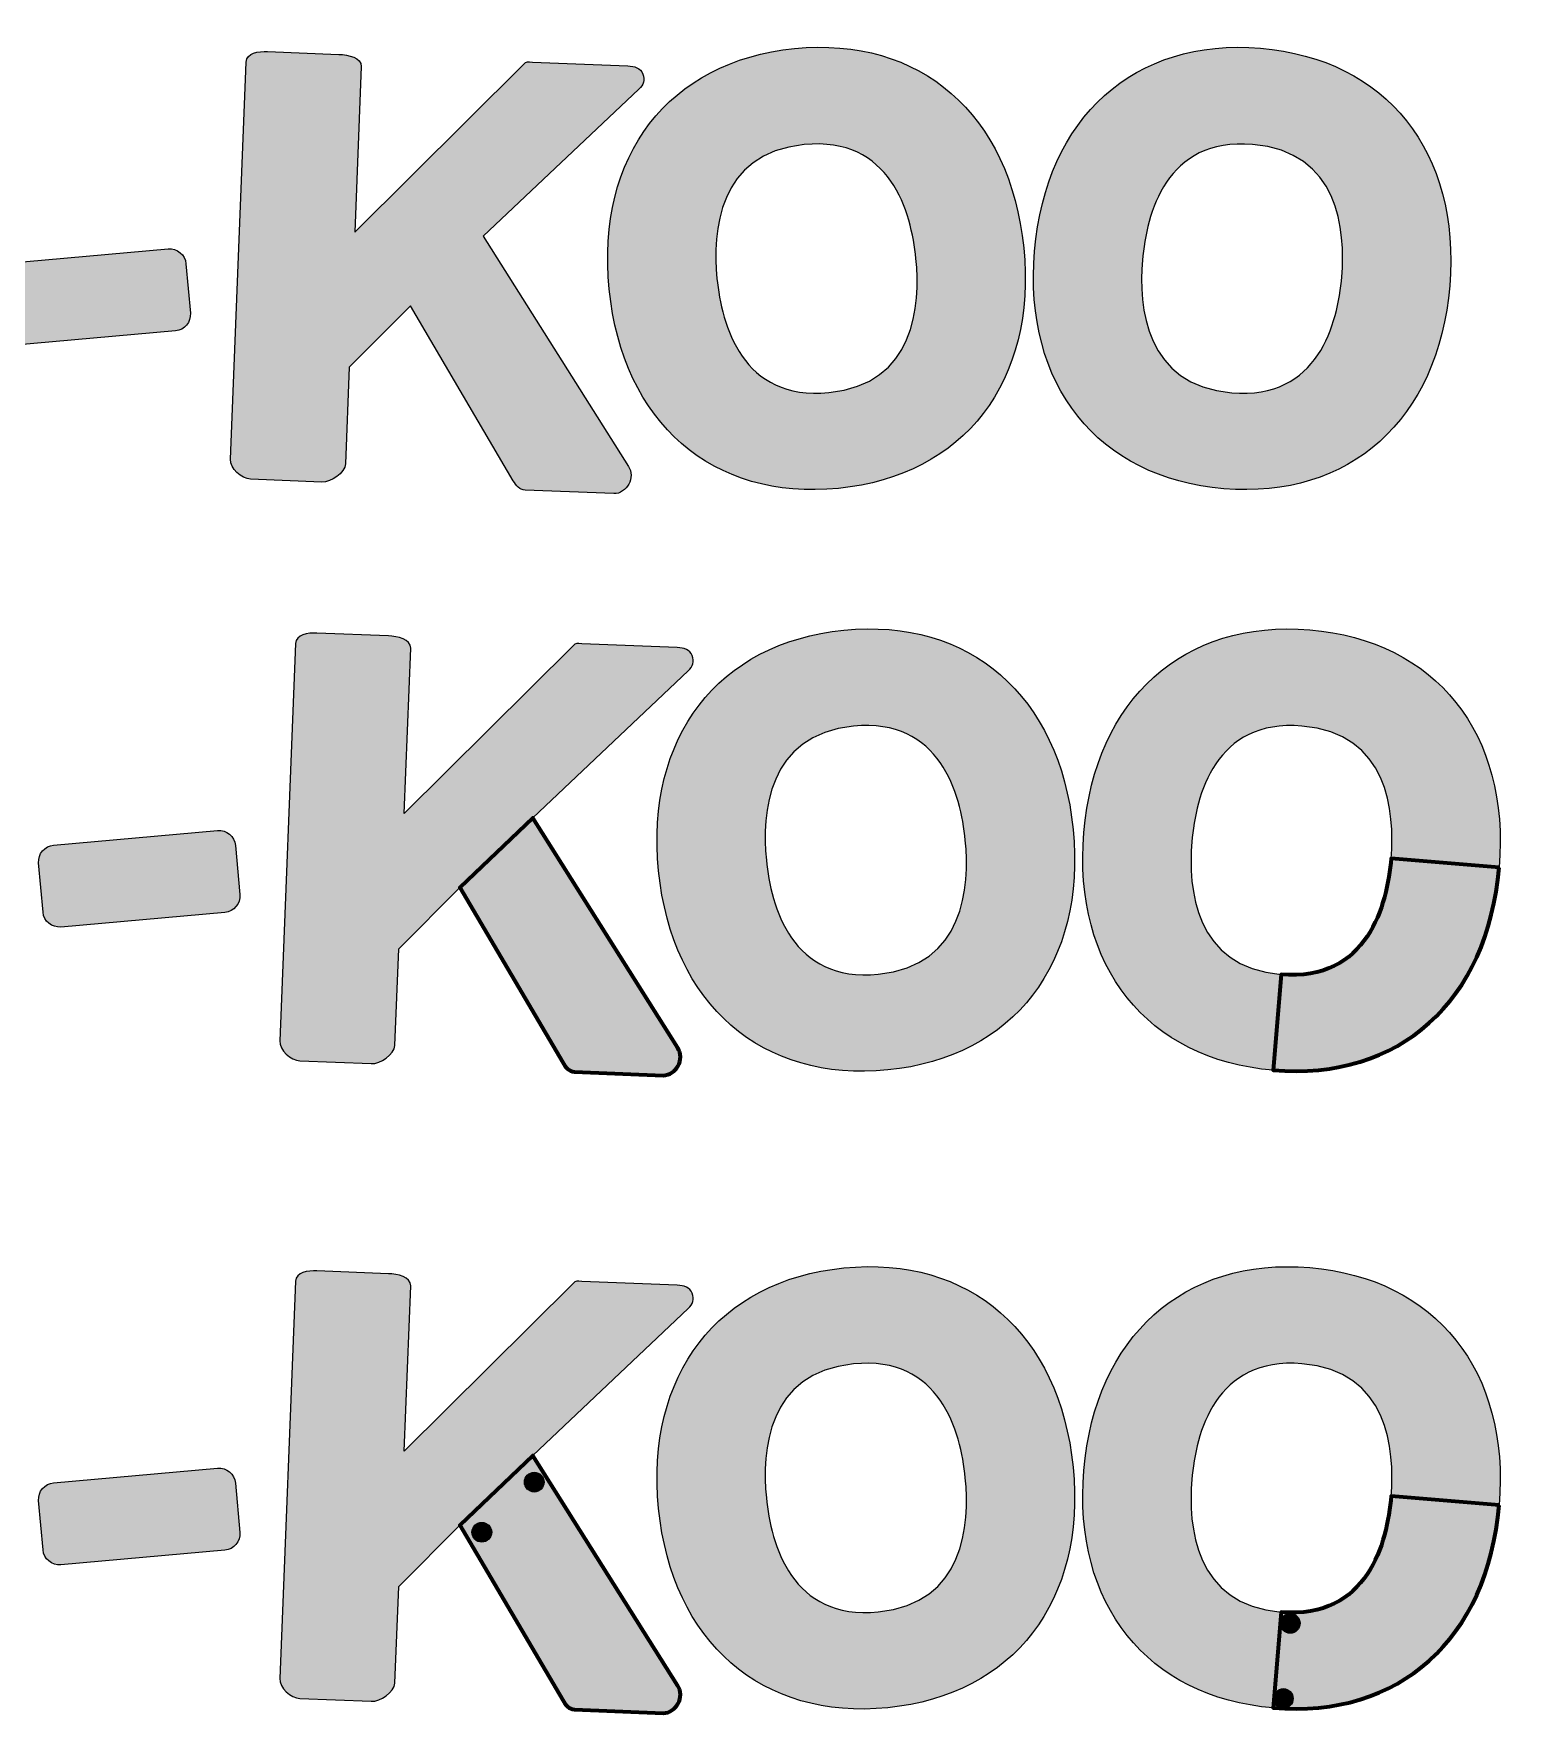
# Model space of a CAD drawing. Header units: inches. Extents: x -593 to 1685, y -710 to 625.
# Drawn here: x 370.1 to 598.8, y 15.1 to 276.4 of the extents above; entities that cross this region are included whole.
import ezdxf

# ---------------------------------------------------------------- set-up
doc = ezdxf.new("R2010")
doc.units = ezdxf.units.IN
doc.header["$MEASUREMENT"] = 0
doc.layers.add('Layer 1', color=7, linetype='Continuous')

# ---------------------------------------------------------------- blocks, each defined once
blk = doc.blocks.new('block 6')
at = {"layer": 'Layer 1', "true_color": 0xffffff}
h = blk.add_hatch(color=7, dxfattribs=at)
h.dxf.hatch_style = 2
edge = h.paths.add_edge_path()
edge.add_spline(control_points=[(331.38, 273.98), (311.93, 276.37), (297.72, 264.58), (295.18, 243.94), (292.65, 223.3), (303.58, 208.42), (323.04, 206.03), (342.49, 203.64), (356.7, 215.43), (359.23, 236.07), (361.77, 256.71), (350.84, 271.59), (331.38, 273.98)], knot_values=[0, 0, 0, 0, 1, 1, 1, 2, 2, 2, 3, 3, 3, 4, 4, 4, 4], degree=3, periodic=1)
edge = h.paths.add_edge_path()
edge.add_spline(control_points=[(324.85, 220.83), (311.47, 222.47), (310.95, 234.73), (311.83, 241.9), (312.71, 249.04), (316.18, 260.78), (329.56, 259.14), (342.94, 257.5), (343.46, 245.26), (342.58, 238.12), (341.7, 230.96), (338.23, 219.18), (324.85, 220.83)], knot_values=[0, 0, 0, 0, 1, 1, 1, 2, 2, 2, 3, 3, 3, 4, 4, 4, 4], degree=3, periodic=1)
h = blk.add_hatch(color=7, dxfattribs=at)
h.dxf.hatch_style = 2
edge = h.paths.add_edge_path()
edge.add_spline(control_points=[(487.93, 274.07), (468.43, 272.12), (457.16, 257.49), (459.23, 236.8), (461.3, 216.11), (475.24, 204), (494.74, 205.95), (514.24, 207.9), (525.51, 222.52), (523.44, 243.22), (521.37, 263.9), (507.44, 276.02), (487.93, 274.07)], knot_values=[0, 0, 0, 0, 1, 1, 1, 2, 2, 2, 3, 3, 3, 4, 4, 4, 4], degree=3, periodic=1)
edge = h.paths.add_edge_path()
edge.add_spline(control_points=[(493.26, 220.78), (479.85, 219.44), (476.64, 231.29), (475.92, 238.46), (475.21, 245.63), (476.01, 257.85), (489.42, 259.19), (502.83, 260.53), (506.03, 248.71), (506.75, 241.55), (507.46, 234.37), (506.67, 222.12), (493.26, 220.78)], knot_values=[0, 0, 0, 0, 1, 1, 1, 2, 2, 2, 3, 3, 3, 4, 4, 4, 4], degree=3, periodic=1)
h = blk.add_hatch(color=7, dxfattribs=at)
h.dxf.hatch_style = 2
edge = h.paths.add_edge_path()
edge.add_spline(control_points=[(560.13, 274.12), (540.6, 275.75), (526.86, 263.42), (525.13, 242.69), (523.39, 221.97), (534.9, 207.53), (554.43, 205.9), (573.96, 204.26), (587.7, 216.6), (589.44, 237.32), (591.17, 258.04), (579.67, 272.48), (560.13, 274.12)], knot_values=[0, 0, 0, 0, 1, 1, 1, 2, 2, 2, 3, 3, 3, 4, 4, 4, 4], degree=3, periodic=1)
edge = h.paths.add_edge_path()
edge.add_spline(control_points=[(555.67, 220.75), (542.24, 221.87), (541.24, 234.11), (541.85, 241.3), (542.45, 248.47), (545.46, 260.34), (558.89, 259.22), (572.32, 258.1), (573.32, 245.89), (572.72, 238.72), (572.12, 231.52), (569.1, 219.63), (555.67, 220.75)], knot_values=[0, 0, 0, 0, 1, 1, 1, 2, 2, 2, 3, 3, 3, 4, 4, 4, 4], degree=3, periodic=1)
h = blk.add_hatch(color=7, dxfattribs=at)
h.dxf.hatch_style = 2
edge = h.paths.add_edge_path()
edge.add_spline(control_points=[(209.21, 245.48), (209.21, 245.48), (231.55, 269.98), (231.55, 269.98), (232.24, 270.74), (232.42, 271.44), (231.99, 272.37), (231.56, 273.3), (230.63, 273.49), (229.6, 273.46), (229.6, 273.46), (214.79, 272.95), (214.79, 272.95), (214.09, 272.93), (212.93, 272.99), (212.46, 272.46), (212.46, 272.46), (187.35, 244.59), (187.35, 244.59), (187.35, 244.59), (186.47, 270.22), (186.47, 270.22), (186.43, 271.63), (186.24, 271.98), (184.84, 271.93), (184.84, 271.93), (173.77, 271.56), (173.77, 271.56), (172.37, 271.51), (171.14, 271.11), (171.19, 269.7), (171.19, 269.7), (173.28, 208.17), (173.28, 208.17), (173.33, 206.76), (174.62, 205.25), (176.03, 205.3), (176.03, 205.3), (187.09, 205.68), (187.09, 205.68), (188.5, 205.73), (188.62, 207.28), (188.57, 208.69), (188.57, 208.69), (188.06, 223.64), (188.06, 223.64), (188.06, 223.64), (197.78, 233.89), (197.78, 233.89), (197.78, 233.89), (216.16, 208.03), (216.16, 208.03), (216.66, 207.32), (217.72, 206.72), (218.58, 206.75), (218.58, 206.75), (232.34, 207.22), (232.34, 207.22), (233.29, 207.25), (234.13, 208.01), (234.54, 208.86), (234.95, 209.72), (234.85, 210.83), (234.29, 211.59), (234.29, 211.59), (209.21, 245.48), (209.21, 245.48)], knot_values=[0, 0, 0, 0, 1, 1, 1, 2, 2, 2, 3, 3, 3, 4, 4, 4, 5, 5, 5, 6, 6, 6, 7, 7, 7, 8, 8, 8, 9, 9, 9, 10, 10, 10, 11, 11, 11, 12, 12, 12, 13, 13, 13, 14, 14, 14, 15, 15, 15, 16, 16, 16, 17, 17, 17, 18, 18, 18, 19, 19, 19, 20, 20, 20, 21, 21, 21, 22, 22, 22, 22], degree=3, periodic=1)
h = blk.add_hatch(color=7, dxfattribs=at)
h.dxf.hatch_style = 2
edge = h.paths.add_edge_path()
edge.add_spline(control_points=[(261.26, 274.24), (241.66, 274.24), (228.99, 260.8), (228.99, 240.01), (228.99, 219.21), (241.66, 205.78), (261.26, 205.78), (280.86, 205.78), (293.53, 219.21), (293.53, 240.01), (293.53, 260.8), (280.86, 274.24), (261.26, 274.24)], knot_values=[0, 0, 0, 0, 1, 1, 1, 2, 2, 2, 3, 3, 3, 4, 4, 4, 4], degree=3, periodic=1)
edge = h.paths.add_edge_path()
edge.add_spline(control_points=[(261.26, 220.68), (247.78, 220.68), (245.77, 232.79), (245.77, 240.01), (245.77, 247.21), (247.78, 259.29), (261.26, 259.29), (274.74, 259.29), (276.75, 247.21), (276.75, 240.01), (276.75, 232.79), (274.74, 220.68), (261.26, 220.68)], knot_values=[0, 0, 0, 0, 1, 1, 1, 2, 2, 2, 3, 3, 3, 4, 4, 4, 4], degree=3, periodic=1)
h = blk.add_hatch(color=7, dxfattribs=at)
h.dxf.hatch_style = 2
edge = h.paths.add_edge_path()
edge.add_spline(control_points=[(439.72, 244.99), (439.72, 244.99), (463.8, 267.77), (463.8, 267.77), (464.55, 268.48), (464.78, 269.17), (464.42, 270.13), (464.06, 271.09), (463.15, 271.34), (462.12, 271.39), (462.12, 271.39), (447.32, 271.98), (447.32, 271.98), (446.61, 272.01), (446.43, 272.11), (445.93, 271.62), (445.93, 271.62), (419.8, 245.65), (419.8, 245.65), (419.8, 245.65), (420.82, 271.27), (420.82, 271.27), (420.88, 272.68), (418.77, 273.12), (417.36, 273.17), (417.36, 273.17), (406.3, 273.61), (406.3, 273.61), (404.9, 273.67), (403.04, 273.39), (402.99, 271.98), (402.99, 271.98), (400.53, 210.46), (400.53, 210.46), (400.47, 209.05), (402.25, 207.43), (403.66, 207.38), (403.66, 207.38), (414.72, 206.93), (414.72, 206.93), (416.13, 206.88), (418.31, 208.34), (418.36, 209.75), (418.36, 209.75), (418.96, 224.7), (418.96, 224.7), (418.96, 224.7), (428.43, 234.24), (428.43, 234.24), (428.43, 234.24), (444.36, 207.11), (444.36, 207.11), (444.81, 206.37), (445.34, 205.71), (446.19, 205.68), (446.19, 205.68), (459.95, 205.13), (459.95, 205.13), (460.9, 205.09), (461.8, 205.78), (462.27, 206.61), (462.75, 207.43), (462.73, 208.55), (462.22, 209.34), (462.22, 209.34), (439.72, 244.99), (439.72, 244.99)], knot_values=[0, 0, 0, 0, 1, 1, 1, 2, 2, 2, 3, 3, 3, 4, 4, 4, 5, 5, 5, 6, 6, 6, 7, 7, 7, 8, 8, 8, 9, 9, 9, 10, 10, 10, 11, 11, 11, 12, 12, 12, 13, 13, 13, 14, 14, 14, 15, 15, 15, 16, 16, 16, 17, 17, 17, 18, 18, 18, 19, 19, 19, 20, 20, 20, 21, 21, 21, 22, 22, 22, 22], degree=3, periodic=1)
h = blk.add_hatch(color=7, dxfattribs=at)
h.dxf.hatch_style = 2
edge = h.paths.add_edge_path()
edge.add_spline(control_points=[(393.66, 240.73), (393.54, 242.13), (392.3, 243.16), (390.9, 243.04), (390.9, 243.04), (365.5, 240.78), (365.5, 240.78), (364.1, 240.66), (363.06, 239.42), (363.19, 238.02), (363.19, 238.02), (363.86, 230.4), (363.86, 230.4), (363.99, 228.99), (365.23, 227.96), (366.63, 228.08), (366.63, 228.08), (392.02, 230.34), (392.02, 230.34), (393.43, 230.46), (394.46, 231.7), (394.34, 233.11), (394.34, 233.11), (393.66, 240.73), (393.66, 240.73)], knot_values=[0, 0, 0, 0, 1, 1, 1, 2, 2, 2, 3, 3, 3, 4, 4, 4, 5, 5, 5, 6, 6, 6, 7, 7, 7, 8, 8, 8, 8], degree=3, periodic=1)
at = {"layer": 'Layer 1', "lineweight": 0}
for points, knots in [([(331.38, 273.98), (311.93, 276.37), (297.72, 264.58), (295.18, 243.94), (292.65, 223.3), (303.58, 208.42), (323.04, 206.03), (342.49, 203.64), (356.7, 215.43), (359.23, 236.07), (361.77, 256.71), (350.84, 271.59), (331.38, 273.98)], [0, 0, 0, 0, 1, 1, 1, 2, 2, 2, 3, 3, 3, 4, 4, 4, 4]), ([(487.93, 274.07), (468.43, 272.12), (457.16, 257.49), (459.23, 236.8), (461.3, 216.11), (475.24, 204), (494.74, 205.95), (514.24, 207.9), (525.51, 222.52), (523.44, 243.22), (521.37, 263.9), (507.44, 276.02), (487.93, 274.07)], [0, 0, 0, 0, 1, 1, 1, 2, 2, 2, 3, 3, 3, 4, 4, 4, 4]), ([(560.13, 274.12), (540.6, 275.75), (526.86, 263.42), (525.13, 242.69), (523.39, 221.97), (534.9, 207.53), (554.43, 205.9), (573.96, 204.26), (587.7, 216.6), (589.44, 237.32), (591.17, 258.04), (579.67, 272.48), (560.13, 274.12)], [0, 0, 0, 0, 1, 1, 1, 2, 2, 2, 3, 3, 3, 4, 4, 4, 4]), ([(209.21, 245.48), (209.21, 245.48), (231.55, 269.98), (231.55, 269.98), (232.24, 270.74), (232.42, 271.44), (231.99, 272.37), (231.56, 273.3), (230.63, 273.49), (229.6, 273.46), (229.6, 273.46), (214.79, 272.95), (214.79, 272.95), (214.09, 272.93), (212.93, 272.99), (212.46, 272.46), (212.46, 272.46), (187.35, 244.59), (187.35, 244.59), (187.35, 244.59), (186.47, 270.22), (186.47, 270.22), (186.43, 271.63), (186.24, 271.98), (184.84, 271.93), (184.84, 271.93), (173.77, 271.56), (173.77, 271.56), (172.37, 271.51), (171.14, 271.11), (171.19, 269.7), (171.19, 269.7), (173.28, 208.17), (173.28, 208.17), (173.33, 206.76), (174.62, 205.25), (176.03, 205.3), (176.03, 205.3), (187.09, 205.68), (187.09, 205.68), (188.5, 205.73), (188.62, 207.28), (188.57, 208.69), (188.57, 208.69), (188.06, 223.64), (188.06, 223.64), (188.06, 223.64), (197.78, 233.89), (197.78, 233.89), (197.78, 233.89), (216.16, 208.03), (216.16, 208.03), (216.66, 207.32), (217.72, 206.72), (218.58, 206.75), (218.58, 206.75), (232.34, 207.22), (232.34, 207.22), (233.29, 207.25), (234.13, 208.01), (234.54, 208.86), (234.95, 209.72), (234.85, 210.83), (234.29, 211.59), (234.29, 211.59), (209.21, 245.48), (209.21, 245.48)], [0, 0, 0, 0, 1, 1, 1, 2, 2, 2, 3, 3, 3, 4, 4, 4, 5, 5, 5, 6, 6, 6, 7, 7, 7, 8, 8, 8, 9, 9, 9, 10, 10, 10, 11, 11, 11, 12, 12, 12, 13, 13, 13, 14, 14, 14, 15, 15, 15, 16, 16, 16, 17, 17, 17, 18, 18, 18, 19, 19, 19, 20, 20, 20, 21, 21, 21, 22, 22, 22, 22]), ([(261.26, 274.24), (241.66, 274.24), (228.99, 260.8), (228.99, 240.01), (228.99, 219.21), (241.66, 205.78), (261.26, 205.78), (280.86, 205.78), (293.53, 219.21), (293.53, 240.01), (293.53, 260.8), (280.86, 274.24), (261.26, 274.24)], [0, 0, 0, 0, 1, 1, 1, 2, 2, 2, 3, 3, 3, 4, 4, 4, 4]), ([(439.72, 244.99), (439.72, 244.99), (463.8, 267.77), (463.8, 267.77), (464.55, 268.48), (464.78, 269.17), (464.42, 270.13), (464.06, 271.09), (463.15, 271.34), (462.12, 271.39), (462.12, 271.39), (447.32, 271.98), (447.32, 271.98), (446.61, 272.01), (446.43, 272.11), (445.93, 271.62), (445.93, 271.62), (419.8, 245.65), (419.8, 245.65), (419.8, 245.65), (420.82, 271.27), (420.82, 271.27), (420.88, 272.68), (418.77, 273.12), (417.36, 273.17), (417.36, 273.17), (406.3, 273.61), (406.3, 273.61), (404.9, 273.67), (403.04, 273.39), (402.99, 271.98), (402.99, 271.98), (400.53, 210.46), (400.53, 210.46), (400.47, 209.05), (402.25, 207.43), (403.66, 207.38), (403.66, 207.38), (414.72, 206.93), (414.72, 206.93), (416.13, 206.88), (418.31, 208.34), (418.36, 209.75), (418.36, 209.75), (418.96, 224.7), (418.96, 224.7), (418.96, 224.7), (428.43, 234.24), (428.43, 234.24), (428.43, 234.24), (444.36, 207.11), (444.36, 207.11), (444.81, 206.37), (445.34, 205.71), (446.19, 205.68), (446.19, 205.68), (459.95, 205.13), (459.95, 205.13), (460.9, 205.09), (461.8, 205.78), (462.27, 206.61), (462.75, 207.43), (462.73, 208.55), (462.22, 209.34), (462.22, 209.34), (439.72, 244.99), (439.72, 244.99)], [0, 0, 0, 0, 1, 1, 1, 2, 2, 2, 3, 3, 3, 4, 4, 4, 5, 5, 5, 6, 6, 6, 7, 7, 7, 8, 8, 8, 9, 9, 9, 10, 10, 10, 11, 11, 11, 12, 12, 12, 13, 13, 13, 14, 14, 14, 15, 15, 15, 16, 16, 16, 17, 17, 17, 18, 18, 18, 19, 19, 19, 20, 20, 20, 21, 21, 21, 22, 22, 22, 22]), ([(261.26, 220.68), (247.78, 220.68), (245.77, 232.79), (245.77, 240.01), (245.77, 247.21), (247.78, 259.29), (261.26, 259.29), (274.74, 259.29), (276.75, 247.21), (276.75, 240.01), (276.75, 232.79), (274.74, 220.68), (261.26, 220.68)], [0, 0, 0, 0, 1, 1, 1, 2, 2, 2, 3, 3, 3, 4, 4, 4, 4]), ([(324.85, 220.83), (311.47, 222.47), (310.95, 234.73), (311.83, 241.9), (312.71, 249.04), (316.18, 260.78), (329.56, 259.14), (342.94, 257.5), (343.46, 245.26), (342.58, 238.12), (341.7, 230.96), (338.23, 219.18), (324.85, 220.83)], [0, 0, 0, 0, 1, 1, 1, 2, 2, 2, 3, 3, 3, 4, 4, 4, 4]), ([(493.26, 220.78), (479.85, 219.44), (476.64, 231.29), (475.92, 238.46), (475.21, 245.63), (476.01, 257.85), (489.42, 259.19), (502.83, 260.53), (506.03, 248.71), (506.75, 241.55), (507.46, 234.37), (506.67, 222.12), (493.26, 220.78)], [0, 0, 0, 0, 1, 1, 1, 2, 2, 2, 3, 3, 3, 4, 4, 4, 4]), ([(555.67, 220.75), (542.24, 221.87), (541.24, 234.11), (541.85, 241.3), (542.45, 248.47), (545.46, 260.34), (558.89, 259.22), (572.32, 258.1), (573.32, 245.89), (572.72, 238.72), (572.12, 231.52), (569.1, 219.63), (555.67, 220.75)], [0, 0, 0, 0, 1, 1, 1, 2, 2, 2, 3, 3, 3, 4, 4, 4, 4]), ([(393.66, 240.73), (393.54, 242.13), (392.3, 243.16), (390.9, 243.04), (390.9, 243.04), (365.5, 240.78), (365.5, 240.78), (364.1, 240.66), (363.06, 239.42), (363.19, 238.02), (363.19, 238.02), (363.86, 230.4), (363.86, 230.4), (363.99, 228.99), (365.23, 227.96), (366.63, 228.08), (366.63, 228.08), (392.02, 230.34), (392.02, 230.34), (393.43, 230.46), (394.46, 231.7), (394.34, 233.11), (394.34, 233.11), (393.66, 240.73), (393.66, 240.73)], [0, 0, 0, 0, 1, 1, 1, 2, 2, 2, 3, 3, 3, 4, 4, 4, 5, 5, 5, 6, 6, 6, 7, 7, 7, 8, 8, 8, 8])]:
    blk.add_open_spline(points, degree=3, knots=knots, dxfattribs=at)

msp = doc.modelspace()

# ---------------------------------------------------------------- hatches: boundary and pattern name
at = {"layer": 'Layer 1', "true_color": 0xffffff}
h = msp.add_hatch(color=7, dxfattribs=at)
h.dxf.hatch_style = 2
edge = h.paths.add_edge_path()
edge.add_spline(control_points=[(495.58, 183.98), (476.08, 182.03), (464.81, 167.4), (466.88, 146.71), (468.95, 126.02), (482.88, 113.91), (502.39, 115.86), (521.89, 117.81), (533.16, 132.44), (531.09, 153.13), (529.02, 173.82), (515.08, 185.93), (495.58, 183.98)], knot_values=[0, 0, 0, 0, 1, 1, 1, 2, 2, 2, 3, 3, 3, 4, 4, 4, 4], degree=3, periodic=1)
edge = h.paths.add_edge_path()
edge.add_spline(control_points=[(500.91, 130.69), (487.5, 129.35), (484.29, 141.2), (483.57, 148.38), (482.85, 155.55), (483.66, 167.76), (497.07, 169.11), (510.48, 170.45), (513.68, 158.63), (514.4, 151.46), (515.11, 144.28), (514.32, 132.03), (500.91, 130.69)], knot_values=[0, 0, 0, 0, 1, 1, 1, 2, 2, 2, 3, 3, 3, 4, 4, 4, 4], degree=3, periodic=1)
h = msp.add_hatch(color=7, dxfattribs=at)
h.dxf.hatch_style = 2
edge = h.paths.add_edge_path()
edge.add_spline(control_points=[(567.77, 184.03), (548.24, 185.66), (534.5, 173.32), (532.77, 152.62), (531.03, 131.89), (542.56, 117.46), (562.09, 115.82), (562.09, 115.82), (563.31, 130.66), (563.31, 130.66), (549.9, 131.79), (548.9, 144.02), (549.49, 151.21), (550.1, 158.38), (553.11, 170.26), (566.55, 169.14), (579.96, 168.02), (580.95, 155.8), (580.37, 148.64), (580.37, 148.64), (597.09, 147.24), (597.09, 147.24), (598.83, 167.97), (587.3, 182.4), (567.77, 184.03)], knot_values=[0, 0, 0, 0, 1, 1, 1, 2, 2, 2, 3, 3, 3, 4, 4, 4, 5, 5, 5, 6, 6, 6, 7, 7, 7, 8, 8, 8, 8], degree=3, periodic=1)
h = msp.add_hatch(color=7, dxfattribs=at)
h.dxf.hatch_style = 2
edge = h.paths.add_edge_path()
edge.add_spline(control_points=[(471.44, 177.68), (471.44, 177.68), (447.37, 154.91), (447.37, 154.91), (447.37, 154.91), (436.08, 144.15), (436.08, 144.15), (436.08, 144.15), (426.62, 134.62), (426.62, 134.62), (426.62, 134.62), (426.01, 119.67), (426.01, 119.67), (425.96, 118.25), (423.77, 116.79), (422.36, 116.84), (422.36, 116.84), (411.3, 117.3), (411.3, 117.3), (409.89, 117.35), (408.11, 118.96), (408.19, 120.39), (408.19, 120.39), (410.63, 181.91), (410.63, 181.91), (410.68, 183.31), (412.55, 183.6), (413.95, 183.52), (413.95, 183.52), (425.01, 183.09), (425.01, 183.09), (426.42, 183.03), (428.53, 182.6), (428.48, 181.2), (428.48, 181.2), (427.44, 155.57), (427.44, 155.57), (427.44, 155.57), (453.57, 181.53), (453.57, 181.53), (454.08, 182.04), (454.26, 181.91), (454.97, 181.89), (454.97, 181.89), (469.76, 181.3), (469.76, 181.3), (470.81, 181.25), (471.72, 181), (472.08, 180.05), (472.44, 179.08), (472.21, 178.39), (471.44, 177.68)], knot_values=[0, 0, 0, 0, 1, 1, 1, 2, 2, 2, 3, 3, 3, 4, 4, 4, 5, 5, 5, 6, 6, 6, 7, 7, 7, 8, 8, 8, 9, 9, 9, 10, 10, 10, 11, 11, 11, 12, 12, 12, 13, 13, 13, 14, 14, 14, 15, 15, 15, 16, 16, 16, 17, 17, 17, 17], degree=3, periodic=1)
at = {"layer": 'Layer 1', "true_color": 0x4d4d4d}
h = msp.add_hatch(color=251, dxfattribs=at)
h.dxf.hatch_style = 2
edge = h.paths.add_edge_path()
edge.add_spline(control_points=[(469.91, 116.51), (469.46, 115.7), (468.54, 115.01), (467.59, 115.03), (467.59, 115.03), (453.85, 115.59), (453.85, 115.59), (452.98, 115.62), (452.45, 116.28), (452.02, 117.02), (452.02, 117.02), (436.08, 144.15), (436.08, 144.15), (436.08, 144.15), (447.37, 154.91), (447.37, 154.91), (447.37, 154.91), (469.86, 119.27), (469.86, 119.27), (470.37, 118.45), (470.4, 117.33), (469.91, 116.51)], knot_values=[0, 0, 0, 0, 1, 1, 1, 2, 2, 2, 3, 3, 3, 4, 4, 4, 5, 5, 5, 6, 6, 6, 7, 7, 7, 7], degree=3, periodic=1)
at = {"layer": 'Layer 1', "true_color": 0xffffff}
h = msp.add_hatch(color=7, dxfattribs=at)
h.dxf.hatch_style = 2
edge = h.paths.add_edge_path()
edge.add_spline(control_points=[(401.31, 150.64), (401.19, 152.05), (399.95, 153.08), (398.55, 152.95), (398.55, 152.95), (373.15, 150.7), (373.15, 150.7), (371.75, 150.57), (370.71, 149.34), (370.83, 147.93), (370.83, 147.93), (371.51, 140.31), (371.51, 140.31), (371.64, 138.91), (372.88, 137.88), (374.28, 138), (374.28, 138), (399.67, 140.26), (399.67, 140.26), (401.08, 140.38), (402.11, 141.62), (401.99, 143.02), (401.99, 143.02), (401.31, 150.64), (401.31, 150.64)], knot_values=[0, 0, 0, 0, 1, 1, 1, 2, 2, 2, 3, 3, 3, 4, 4, 4, 5, 5, 5, 6, 6, 6, 7, 7, 7, 8, 8, 8, 8], degree=3, periodic=1)
at = {"layer": 'Layer 1', "true_color": 0x4d4d4d}
h = msp.add_hatch(color=251, dxfattribs=at)
h.dxf.hatch_style = 2
edge = h.paths.add_edge_path()
edge.add_spline(control_points=[(597.09, 147.24), (595.36, 126.51), (581.62, 114.17), (562.09, 115.82), (562.09, 115.82), (563.31, 130.66), (563.31, 130.66), (576.75, 129.54), (579.76, 141.45), (580.37, 148.64), (580.37, 148.64), (597.09, 147.24), (597.09, 147.24)], knot_values=[0, 0, 0, 0, 1, 1, 1, 2, 2, 2, 3, 3, 3, 4, 4, 4, 4], degree=3, periodic=1)
at = {"layer": 'Layer 1', "true_color": 0xffffff}
h = msp.add_hatch(color=7, dxfattribs=at)
h.dxf.hatch_style = 2
edge = h.paths.add_edge_path()
edge.add_spline(control_points=[(495.58, 85.2), (476.08, 83.25), (464.81, 68.63), (466.88, 47.93), (468.95, 27.25), (482.88, 15.13), (502.39, 17.08), (521.89, 19.03), (533.16, 33.66), (531.09, 54.35), (529.02, 75.04), (515.08, 87.15), (495.58, 85.2)], knot_values=[0, 0, 0, 0, 1, 1, 1, 2, 2, 2, 3, 3, 3, 4, 4, 4, 4], degree=3, periodic=1)
edge = h.paths.add_edge_path()
edge.add_spline(control_points=[(500.91, 31.91), (487.5, 30.57), (484.29, 42.42), (483.57, 49.6), (482.85, 56.77), (483.66, 68.99), (497.07, 70.33), (510.48, 71.67), (513.68, 59.85), (514.4, 52.69), (515.11, 45.5), (514.32, 33.26), (500.91, 31.91)], knot_values=[0, 0, 0, 0, 1, 1, 1, 2, 2, 2, 3, 3, 3, 4, 4, 4, 4], degree=3, periodic=1)
h = msp.add_hatch(color=7, dxfattribs=at)
h.dxf.hatch_style = 2
edge = h.paths.add_edge_path()
edge.add_spline(control_points=[(567.77, 85.25), (548.24, 86.88), (534.5, 74.54), (532.77, 53.84), (531.03, 33.11), (542.56, 18.68), (562.09, 17.05), (562.09, 17.05), (563.31, 31.89), (563.31, 31.89), (549.9, 33.01), (548.9, 45.25), (549.49, 52.44), (550.1, 59.6), (553.11, 71.48), (566.55, 70.36), (579.96, 69.24), (580.95, 57.03), (580.37, 49.86), (580.37, 49.86), (597.09, 48.46), (597.09, 48.46), (598.83, 69.19), (587.3, 83.62), (567.77, 85.25)], knot_values=[0, 0, 0, 0, 1, 1, 1, 2, 2, 2, 3, 3, 3, 4, 4, 4, 5, 5, 5, 6, 6, 6, 7, 7, 7, 8, 8, 8, 8], degree=3, periodic=1)
h = msp.add_hatch(color=7, dxfattribs=at)
h.dxf.hatch_style = 2
edge = h.paths.add_edge_path()
edge.add_spline(control_points=[(471.44, 78.9), (471.44, 78.9), (447.37, 56.13), (447.37, 56.13), (447.37, 56.13), (436.08, 45.37), (436.08, 45.37), (436.08, 45.37), (426.62, 35.84), (426.62, 35.84), (426.62, 35.84), (426.01, 20.9), (426.01, 20.9), (425.96, 19.47), (423.77, 18.02), (422.36, 18.07), (422.36, 18.07), (411.3, 18.53), (411.3, 18.53), (409.89, 18.58), (408.11, 20.18), (408.19, 21.61), (408.19, 21.61), (410.63, 83.13), (410.63, 83.13), (410.68, 84.54), (412.55, 84.82), (413.95, 84.74), (413.95, 84.74), (425.01, 84.31), (425.01, 84.31), (426.42, 84.26), (428.53, 83.82), (428.48, 82.42), (428.48, 82.42), (427.44, 56.8), (427.44, 56.8), (427.44, 56.8), (453.57, 82.75), (453.57, 82.75), (454.08, 83.26), (454.26, 83.13), (454.97, 83.11), (454.97, 83.11), (469.76, 82.52), (469.76, 82.52), (470.81, 82.47), (471.72, 82.22), (472.08, 81.27), (472.44, 80.31), (472.21, 79.62), (471.44, 78.9)], knot_values=[0, 0, 0, 0, 1, 1, 1, 2, 2, 2, 3, 3, 3, 4, 4, 4, 5, 5, 5, 6, 6, 6, 7, 7, 7, 8, 8, 8, 9, 9, 9, 10, 10, 10, 11, 11, 11, 12, 12, 12, 13, 13, 13, 14, 14, 14, 15, 15, 15, 16, 16, 16, 17, 17, 17, 17], degree=3, periodic=1)
at = {"layer": 'Layer 1', "true_color": 0x4d4d4d}
h = msp.add_hatch(color=251, dxfattribs=at)
h.dxf.hatch_style = 2
edge = h.paths.add_edge_path()
edge.add_spline(control_points=[(469.91, 17.74), (469.46, 16.92), (468.54, 16.23), (467.59, 16.26), (467.59, 16.26), (453.85, 16.82), (453.85, 16.82), (452.98, 16.84), (452.45, 17.51), (452.02, 18.24), (452.02, 18.24), (436.08, 45.37), (436.08, 45.37), (436.08, 45.37), (447.37, 56.13), (447.37, 56.13), (447.37, 56.13), (469.86, 20.49), (469.86, 20.49), (470.37, 19.67), (470.4, 18.55), (469.91, 17.74)], knot_values=[0, 0, 0, 0, 1, 1, 1, 2, 2, 2, 3, 3, 3, 4, 4, 4, 5, 5, 5, 6, 6, 6, 7, 7, 7, 7], degree=3, periodic=1)
at = {"layer": 'Layer 1', "true_color": 0xffffff}
h = msp.add_hatch(color=7, dxfattribs=at)
h.dxf.hatch_style = 2
edge = h.paths.add_edge_path()
edge.add_spline(control_points=[(401.31, 51.86), (401.19, 53.27), (399.95, 54.3), (398.55, 54.18), (398.55, 54.18), (373.15, 51.92), (373.15, 51.92), (371.75, 51.8), (370.71, 50.56), (370.83, 49.15), (370.83, 49.15), (371.51, 41.54), (371.51, 41.54), (371.64, 40.13), (372.88, 39.1), (374.28, 39.22), (374.28, 39.22), (399.67, 41.48), (399.67, 41.48), (401.08, 41.6), (402.11, 42.84), (401.99, 44.24), (401.99, 44.24), (401.31, 51.86), (401.31, 51.86)], knot_values=[0, 0, 0, 0, 1, 1, 1, 2, 2, 2, 3, 3, 3, 4, 4, 4, 5, 5, 5, 6, 6, 6, 7, 7, 7, 8, 8, 8, 8], degree=3, periodic=1)
h = msp.add_hatch(color=7, dxfattribs=at)
h.dxf.hatch_style = 2
edge = h.paths.add_edge_path()
edge.add_spline(control_points=[(449.13, 52.02), (449.13, 52.86), (448.45, 53.54), (447.6, 53.54), (446.76, 53.54), (446.08, 52.86), (446.08, 52.02), (446.08, 51.18), (446.76, 50.49), (447.6, 50.49), (448.45, 50.49), (449.13, 51.18), (449.13, 52.02)], knot_values=[0, 0, 0, 0, 1, 1, 1, 2, 2, 2, 3, 3, 3, 4, 4, 4, 4], degree=3, periodic=1)
at = {"layer": 'Layer 1', "true_color": 0x4d4d4d}
h = msp.add_hatch(color=251, dxfattribs=at)
h.dxf.hatch_style = 2
edge = h.paths.add_edge_path()
edge.add_spline(control_points=[(597.09, 48.46), (595.36, 27.73), (581.62, 15.39), (562.09, 17.05), (562.09, 17.05), (563.31, 31.89), (563.31, 31.89), (576.75, 30.76), (579.76, 42.67), (580.37, 49.86), (580.37, 49.86), (597.09, 48.46), (597.09, 48.46)], knot_values=[0, 0, 0, 0, 1, 1, 1, 2, 2, 2, 3, 3, 3, 4, 4, 4, 4], degree=3, periodic=1)
at = {"layer": 'Layer 1', "true_color": 0xffffff}
h = msp.add_hatch(color=7, dxfattribs=at)
h.dxf.hatch_style = 2
edge = h.paths.add_edge_path()
edge.add_spline(control_points=[(441.02, 44.26), (441.02, 45.1), (440.33, 45.78), (439.49, 45.78), (438.65, 45.78), (437.97, 45.1), (437.97, 44.26), (437.97, 43.41), (438.65, 42.73), (439.49, 42.73), (440.33, 42.73), (441.02, 43.41), (441.02, 44.26)], knot_values=[0, 0, 0, 0, 1, 1, 1, 2, 2, 2, 3, 3, 3, 4, 4, 4, 4], degree=3, periodic=1)
h = msp.add_hatch(color=7, dxfattribs=at)
h.dxf.hatch_style = 2
edge = h.paths.add_edge_path()
edge.add_spline(control_points=[(566.25, 30.15), (566.25, 30.99), (565.57, 31.67), (564.73, 31.67), (563.88, 31.67), (563.2, 30.99), (563.2, 30.15), (563.2, 29.3), (563.88, 28.62), (564.73, 28.62), (565.57, 28.62), (566.25, 29.3), (566.25, 30.15)], knot_values=[0, 0, 0, 0, 1, 1, 1, 2, 2, 2, 3, 3, 3, 4, 4, 4, 4], degree=3, periodic=1)
h = msp.add_hatch(color=7, dxfattribs=at)
h.dxf.hatch_style = 2
edge = h.paths.add_edge_path()
edge.add_spline(control_points=[(565.19, 18.5), (565.19, 19.35), (564.51, 20.03), (563.67, 20.03), (562.83, 20.03), (562.14, 19.35), (562.14, 18.5), (562.14, 17.66), (562.83, 16.98), (563.67, 16.98), (564.51, 16.98), (565.19, 17.66), (565.19, 18.5)], knot_values=[0, 0, 0, 0, 1, 1, 1, 2, 2, 2, 3, 3, 3, 4, 4, 4, 4], degree=3, periodic=1)

# ---------------------------------------------------------------- linework, layer by layer
at = {"layer": 'Layer 1', "lineweight": 0}
for points, knots in [([(495.58, 183.98), (476.08, 182.03), (464.81, 167.4), (466.88, 146.71), (468.95, 126.02), (482.88, 113.91), (502.39, 115.86), (521.89, 117.81), (533.16, 132.44), (531.09, 153.13), (529.02, 173.82), (515.08, 185.93), (495.58, 183.98)], [0, 0, 0, 0, 1, 1, 1, 2, 2, 2, 3, 3, 3, 4, 4, 4, 4]), ([(567.77, 184.03), (548.24, 185.66), (534.5, 173.32), (532.77, 152.62), (531.03, 131.89), (542.56, 117.46), (562.09, 115.82), (562.09, 115.82), (563.31, 130.66), (563.31, 130.66), (549.9, 131.79), (548.9, 144.02), (549.49, 151.21), (550.1, 158.38), (553.11, 170.26), (566.55, 169.14), (579.96, 168.02), (580.95, 155.8), (580.37, 148.64), (580.37, 148.64), (597.09, 147.24), (597.09, 147.24), (598.83, 167.97), (587.3, 182.4), (567.77, 184.03)], [0, 0, 0, 0, 1, 1, 1, 2, 2, 2, 3, 3, 3, 4, 4, 4, 5, 5, 5, 6, 6, 6, 7, 7, 7, 8, 8, 8, 8]), ([(471.44, 177.68), (471.44, 177.68), (447.37, 154.91), (447.37, 154.91), (447.37, 154.91), (436.08, 144.15), (436.08, 144.15), (436.08, 144.15), (426.62, 134.62), (426.62, 134.62), (426.62, 134.62), (426.01, 119.67), (426.01, 119.67), (425.96, 118.25), (423.77, 116.79), (422.36, 116.84), (422.36, 116.84), (411.3, 117.3), (411.3, 117.3), (409.89, 117.35), (408.11, 118.96), (408.19, 120.39), (408.19, 120.39), (410.63, 181.91), (410.63, 181.91), (410.68, 183.31), (412.55, 183.6), (413.95, 183.52), (413.95, 183.52), (425.01, 183.09), (425.01, 183.09), (426.42, 183.03), (428.53, 182.6), (428.48, 181.2), (428.48, 181.2), (427.44, 155.57), (427.44, 155.57), (427.44, 155.57), (453.57, 181.53), (453.57, 181.53), (454.08, 182.04), (454.26, 181.91), (454.97, 181.89), (454.97, 181.89), (469.76, 181.3), (469.76, 181.3), (470.81, 181.25), (471.72, 181), (472.08, 180.05), (472.44, 179.08), (472.21, 178.39), (471.44, 177.68)], [0, 0, 0, 0, 1, 1, 1, 2, 2, 2, 3, 3, 3, 4, 4, 4, 5, 5, 5, 6, 6, 6, 7, 7, 7, 8, 8, 8, 9, 9, 9, 10, 10, 10, 11, 11, 11, 12, 12, 12, 13, 13, 13, 14, 14, 14, 15, 15, 15, 16, 16, 16, 17, 17, 17, 17]), ([(500.91, 130.69), (487.5, 129.35), (484.29, 141.2), (483.57, 148.38), (482.85, 155.55), (483.66, 167.76), (497.07, 169.11), (510.48, 170.45), (513.68, 158.63), (514.4, 151.46), (515.11, 144.28), (514.32, 132.03), (500.91, 130.69)], [0, 0, 0, 0, 1, 1, 1, 2, 2, 2, 3, 3, 3, 4, 4, 4, 4]), ([(401.31, 150.64), (401.19, 152.05), (399.95, 153.08), (398.55, 152.95), (398.55, 152.95), (373.15, 150.7), (373.15, 150.7), (371.75, 150.57), (370.71, 149.34), (370.83, 147.93), (370.83, 147.93), (371.51, 140.31), (371.51, 140.31), (371.64, 138.91), (372.88, 137.88), (374.28, 138), (374.28, 138), (399.67, 140.26), (399.67, 140.26), (401.08, 140.38), (402.11, 141.62), (401.99, 143.02), (401.99, 143.02), (401.31, 150.64), (401.31, 150.64)], [0, 0, 0, 0, 1, 1, 1, 2, 2, 2, 3, 3, 3, 4, 4, 4, 5, 5, 5, 6, 6, 6, 7, 7, 7, 8, 8, 8, 8]), ([(495.58, 85.2), (476.08, 83.25), (464.81, 68.63), (466.88, 47.93), (468.95, 27.25), (482.88, 15.13), (502.39, 17.08), (521.89, 19.03), (533.16, 33.66), (531.09, 54.35), (529.02, 75.04), (515.08, 87.15), (495.58, 85.2)], [0, 0, 0, 0, 1, 1, 1, 2, 2, 2, 3, 3, 3, 4, 4, 4, 4]), ([(567.77, 85.25), (548.24, 86.88), (534.5, 74.54), (532.77, 53.84), (531.03, 33.11), (542.56, 18.68), (562.09, 17.05), (562.09, 17.05), (563.31, 31.89), (563.31, 31.89), (549.9, 33.01), (548.9, 45.25), (549.49, 52.44), (550.1, 59.6), (553.11, 71.48), (566.55, 70.36), (579.96, 69.24), (580.95, 57.03), (580.37, 49.86), (580.37, 49.86), (597.09, 48.46), (597.09, 48.46), (598.83, 69.19), (587.3, 83.62), (567.77, 85.25)], [0, 0, 0, 0, 1, 1, 1, 2, 2, 2, 3, 3, 3, 4, 4, 4, 5, 5, 5, 6, 6, 6, 7, 7, 7, 8, 8, 8, 8]), ([(471.44, 78.9), (471.44, 78.9), (447.37, 56.13), (447.37, 56.13), (447.37, 56.13), (436.08, 45.37), (436.08, 45.37), (436.08, 45.37), (426.62, 35.84), (426.62, 35.84), (426.62, 35.84), (426.01, 20.9), (426.01, 20.9), (425.96, 19.47), (423.77, 18.02), (422.36, 18.07), (422.36, 18.07), (411.3, 18.53), (411.3, 18.53), (409.89, 18.58), (408.11, 20.18), (408.19, 21.61), (408.19, 21.61), (410.63, 83.13), (410.63, 83.13), (410.68, 84.54), (412.55, 84.82), (413.95, 84.74), (413.95, 84.74), (425.01, 84.31), (425.01, 84.31), (426.42, 84.26), (428.53, 83.82), (428.48, 82.42), (428.48, 82.42), (427.44, 56.8), (427.44, 56.8), (427.44, 56.8), (453.57, 82.75), (453.57, 82.75), (454.08, 83.26), (454.26, 83.13), (454.97, 83.11), (454.97, 83.11), (469.76, 82.52), (469.76, 82.52), (470.81, 82.47), (471.72, 82.22), (472.08, 81.27), (472.44, 80.31), (472.21, 79.62), (471.44, 78.9)], [0, 0, 0, 0, 1, 1, 1, 2, 2, 2, 3, 3, 3, 4, 4, 4, 5, 5, 5, 6, 6, 6, 7, 7, 7, 8, 8, 8, 9, 9, 9, 10, 10, 10, 11, 11, 11, 12, 12, 12, 13, 13, 13, 14, 14, 14, 15, 15, 15, 16, 16, 16, 17, 17, 17, 17]), ([(500.91, 31.91), (487.5, 30.57), (484.29, 42.42), (483.57, 49.6), (482.85, 56.77), (483.66, 68.99), (497.07, 70.33), (510.48, 71.67), (513.68, 59.85), (514.4, 52.69), (515.11, 45.5), (514.32, 33.26), (500.91, 31.91)], [0, 0, 0, 0, 1, 1, 1, 2, 2, 2, 3, 3, 3, 4, 4, 4, 4]), ([(401.31, 51.86), (401.19, 53.27), (399.95, 54.3), (398.55, 54.18), (398.55, 54.18), (373.15, 51.92), (373.15, 51.92), (371.75, 51.8), (370.71, 50.56), (370.83, 49.15), (370.83, 49.15), (371.51, 41.54), (371.51, 41.54), (371.64, 40.13), (372.88, 39.1), (374.28, 39.22), (374.28, 39.22), (399.67, 41.48), (399.67, 41.48), (401.08, 41.6), (402.11, 42.84), (401.99, 44.24), (401.99, 44.24), (401.31, 51.86), (401.31, 51.86)], [0, 0, 0, 0, 1, 1, 1, 2, 2, 2, 3, 3, 3, 4, 4, 4, 5, 5, 5, 6, 6, 6, 7, 7, 7, 8, 8, 8, 8]), ([(449.13, 52.02), (449.13, 52.86), (448.45, 53.54), (447.6, 53.54), (446.76, 53.54), (446.08, 52.86), (446.08, 52.02), (446.08, 51.18), (446.76, 50.49), (447.6, 50.49), (448.45, 50.49), (449.13, 51.18), (449.13, 52.02)], [0, 0, 0, 0, 1, 1, 1, 2, 2, 2, 3, 3, 3, 4, 4, 4, 4]), ([(441.02, 44.26), (441.02, 45.1), (440.33, 45.78), (439.49, 45.78), (438.65, 45.78), (437.97, 45.1), (437.97, 44.26), (437.97, 43.41), (438.65, 42.73), (439.49, 42.73), (440.33, 42.73), (441.02, 43.41), (441.02, 44.26)], [0, 0, 0, 0, 1, 1, 1, 2, 2, 2, 3, 3, 3, 4, 4, 4, 4]), ([(566.25, 30.15), (566.25, 30.99), (565.57, 31.67), (564.73, 31.67), (563.88, 31.67), (563.2, 30.99), (563.2, 30.15), (563.2, 29.3), (563.88, 28.62), (564.73, 28.62), (565.57, 28.62), (566.25, 29.3), (566.25, 30.15)], [0, 0, 0, 0, 1, 1, 1, 2, 2, 2, 3, 3, 3, 4, 4, 4, 4]), ([(565.19, 18.5), (565.19, 19.35), (564.51, 20.03), (563.67, 20.03), (562.83, 20.03), (562.14, 19.35), (562.14, 18.5), (562.14, 17.66), (562.83, 16.98), (563.67, 16.98), (564.51, 16.98), (565.19, 17.66), (565.19, 18.5)], [0, 0, 0, 0, 1, 1, 1, 2, 2, 2, 3, 3, 3, 4, 4, 4, 4])]:
    msp.add_open_spline(points, degree=3, knots=knots, dxfattribs=at)
at = {"layer": 'Layer 1', "color": 251, "lineweight": 211, "true_color": 0x4d4d4d}
for points, knots in [([(469.91, 116.51), (469.46, 115.7), (468.54, 115.01), (467.59, 115.03), (467.59, 115.03), (453.85, 115.59), (453.85, 115.59), (452.98, 115.62), (452.45, 116.28), (452.02, 117.02), (452.02, 117.02), (436.08, 144.15), (436.08, 144.15), (436.08, 144.15), (447.37, 154.91), (447.37, 154.91), (447.37, 154.91), (469.86, 119.27), (469.86, 119.27), (470.37, 118.45), (470.4, 117.33), (469.91, 116.51)], [0, 0, 0, 0, 1, 1, 1, 2, 2, 2, 3, 3, 3, 4, 4, 4, 5, 5, 5, 6, 6, 6, 7, 7, 7, 7]), ([(597.09, 147.24), (595.36, 126.51), (581.62, 114.17), (562.09, 115.82), (562.09, 115.82), (563.31, 130.66), (563.31, 130.66), (576.75, 129.54), (579.76, 141.45), (580.37, 148.64), (580.37, 148.64), (597.09, 147.24), (597.09, 147.24)], [0, 0, 0, 0, 1, 1, 1, 2, 2, 2, 3, 3, 3, 4, 4, 4, 4]), ([(469.91, 17.74), (469.46, 16.92), (468.54, 16.23), (467.59, 16.26), (467.59, 16.26), (453.85, 16.82), (453.85, 16.82), (452.98, 16.84), (452.45, 17.51), (452.02, 18.24), (452.02, 18.24), (436.08, 45.37), (436.08, 45.37), (436.08, 45.37), (447.37, 56.13), (447.37, 56.13), (447.37, 56.13), (469.86, 20.49), (469.86, 20.49), (470.37, 19.67), (470.4, 18.55), (469.91, 17.74)], [0, 0, 0, 0, 1, 1, 1, 2, 2, 2, 3, 3, 3, 4, 4, 4, 5, 5, 5, 6, 6, 6, 7, 7, 7, 7]), ([(597.09, 48.46), (595.36, 27.73), (581.62, 15.39), (562.09, 17.05), (562.09, 17.05), (563.31, 31.89), (563.31, 31.89), (576.75, 30.76), (579.76, 42.67), (580.37, 49.86), (580.37, 49.86), (597.09, 48.46), (597.09, 48.46)], [0, 0, 0, 0, 1, 1, 1, 2, 2, 2, 3, 3, 3, 4, 4, 4, 4])]:
    msp.add_open_spline(points, degree=3, knots=knots, dxfattribs=at)

# ---------------------------------------------------------------- block references
at = {"layer": 'Layer 1'}
msp.add_blockref('block 6', (0, 0), dxfattribs=at)

doc.saveas('drawing.dxf')
